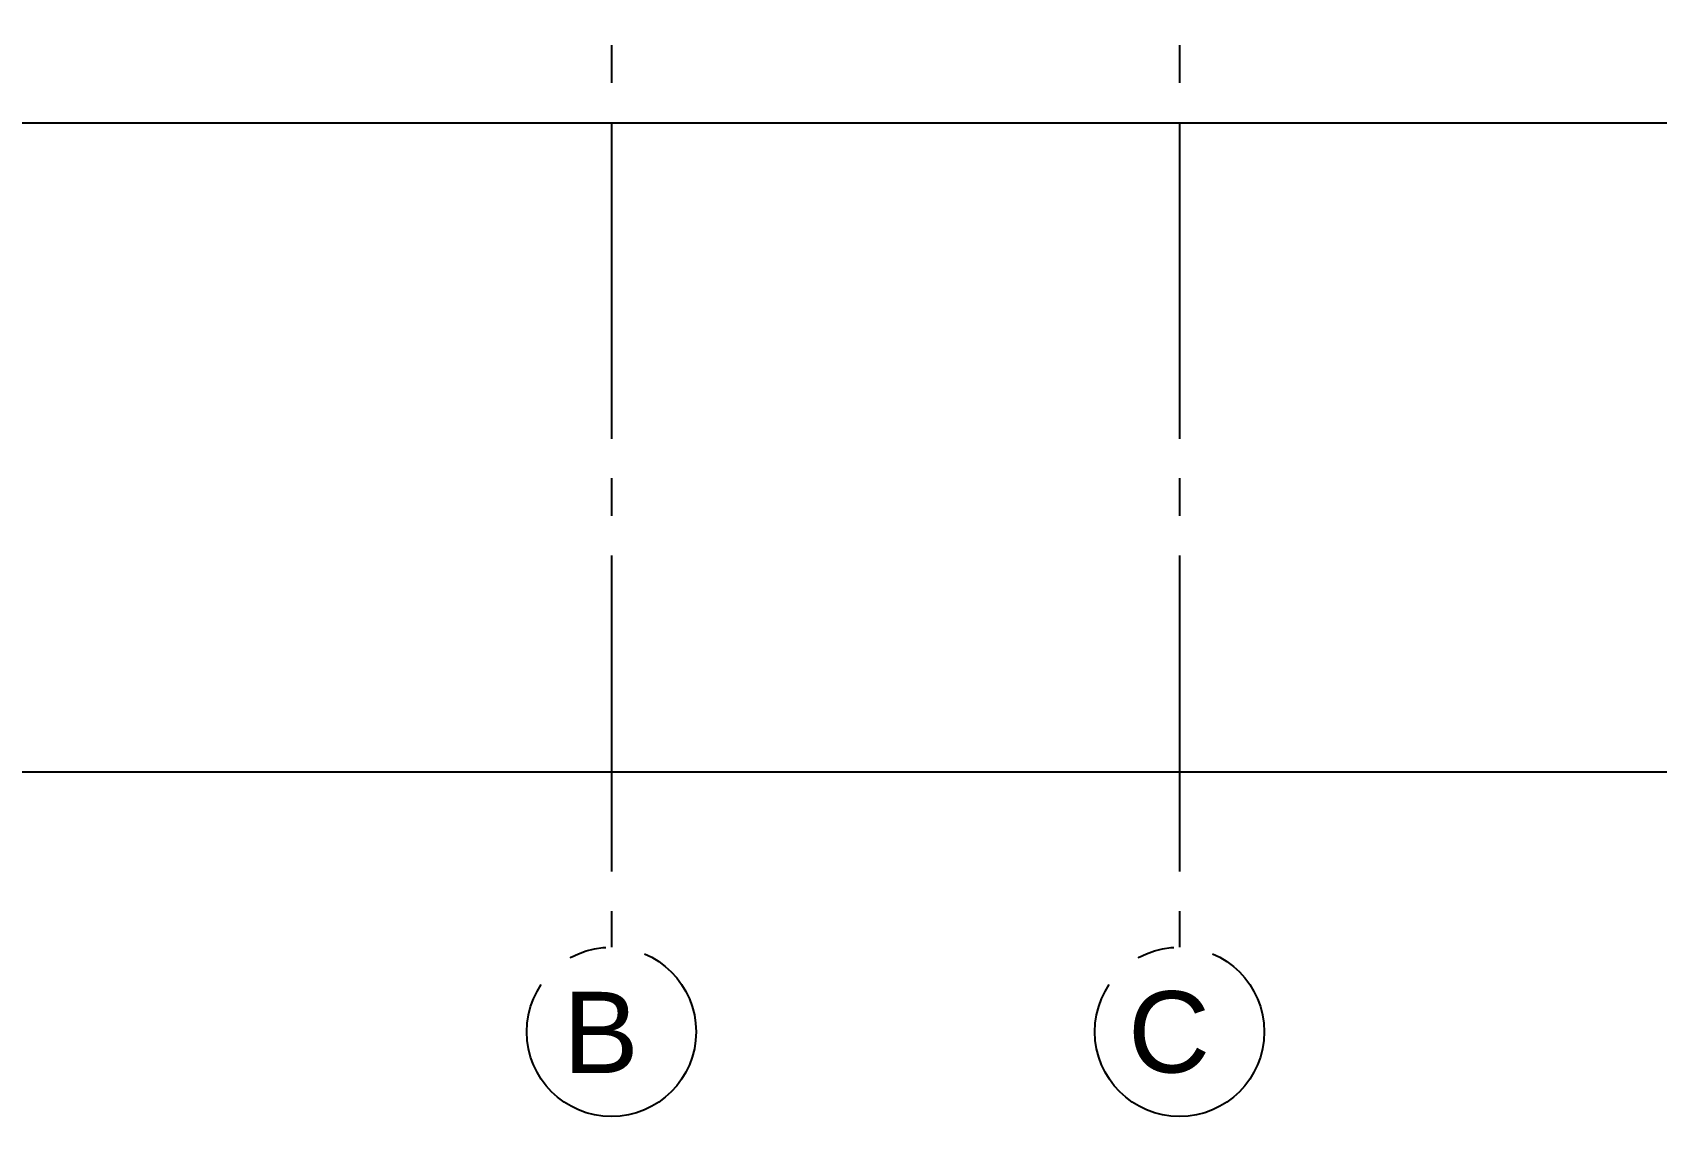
# Model space of a CAD drawing. Header units: millimetres. Extents: x 1217 to 2428, y 234 to 644.
# Drawn here: x 2121.2 to 2125.517, y 373.532 to 376.411 of the extents above; entities that cross this region are included whole.
import ezdxf

# ---------------------------------------------------------------- set-up
doc = ezdxf.new("R2010")
doc.units = ezdxf.units.MM
doc.linetypes.add('ACAD_ISO04W100', pattern=[30, 24, -3, 0, -3])
doc.layers.get('0').update_dxf_attribs({"lineweight": 5})
for name, color, linetype in [('0.1', 251, 'Continuous'), ('CORTES', 30, 'Continuous'), ('EJES', 8, 'Continuous')]:
    doc.layers.add(name, color=color, linetype=linetype)
doc.styles.add('INTERARQ', font='arial.ttf')
doc.styles.get("Standard").update_dxf_attribs({"font": 'arial.ttf'})
doc.dimstyles.new('ESCALA_1-50', dxfattribs={"dimtxt": 0.15, "dimasz": 0.06, "dimexe": 0.18, "dimexo": 0.0625, "dimgap": 0, "dimtad": 0, "dimtih": 1, "dimtoh": 1, "dimzin": 0, "dimdsep": 46, "dimtxsty": 'INTERARQ', "dimblk": 'DIMTICK', "dimcen": 0, "dimse1": 1, "dimse2": 1, "dimclrd": 256, "dimclre": 1, "dimclrt": 2, "dimadec": 0, "dimazin": 0, "dimtfac": 4.5, "dimtofl": 0, "dimtmove": 2, "dimatfit": 3, "dimldrblk": 'DIMTICK', "dimfxl": 1, "dimtolj": 1, "dimtzin": 0, "dimarcsym": 0})

# ---------------------------------------------------------------- blocks, each defined once
blk = doc.blocks.new('DIMTICK')
at = {"color": 1}
for p, q in [((0, 1), (0, -1)), ((-1, 0), (1, 0))]:
    blk.add_line(p, q, dxfattribs=at)
at = {"color": 3, "const_width": 0.141}
blk.add_lwpolyline([(0.707, 0.707), (-0.707, -0.707)], dxfattribs=at)
blk = doc.blocks.new('*D1632')
at = {"layer": '0.1', "lineweight": -2, "ltscale": 3, "transparency": 16777216}
for p, q in [((2113.6716, 374.447), (2129.2484, 374.447)), ((2145.3316, 374.447), (2129.7548, 374.447))]:
    blk.add_line(p, q, dxfattribs=at)
at = {"layer": 'DEFPOINTS', "color": 0, "ltscale": 3, "transparency": 16777216}
for p in [(2145.3916, 377.6495, 0), (2113.6116, 376.671, 0), (2145.3916, 374.447)]:
    blk.add_point(p, dxfattribs=at)
at = {"layer": '0.1', "lineweight": -2, "ltscale": 3, "transparency": 16777216, "xscale": 0.06, "yscale": 0.06, "zscale": 0.06, "rotation": 180}
blk.add_blockref('DIMTICK', (2113.6116, 374.447), dxfattribs=at)
at = {"layer": '0.1', "lineweight": -2, "ltscale": 3, "transparency": 16777216, "xscale": 0.06, "yscale": 0.06, "zscale": 0.06}
blk.add_blockref('DIMTICK', (2145.3916, 374.447), dxfattribs=at)
at = {"layer": '0.1', "color": 2, "ltscale": 3, "transparency": 16777216, "insert": (2129.5016, 374.447), "char_height": 0.15, "attachment_point": 5, "style": 'INTERARQ'}
blk.add_mtext('\\A1;31.78', dxfattribs=at)

msp = doc.modelspace()

# ---------------------------------------------------------------- linework, layer by layer
at = {"layer": 'CORTES', "ltscale": 3, "elevation": 0}
msp.add_lwpolyline([(2112.7281, 376.171), (2145.1916, 376.171)], dxfattribs=at)
at = {"layer": 'EJES', "linetype": 'ACAD_ISO04W100', "ltscale": 0.035, "elevation": 0}
for points in [[(2122.7392, 384.2224), (2122.7392, 373.9818)], [(2122.7392, 384.2224), (2122.7392, 373.9818)], [(2124.2492, 384.2224), (2124.2492, 373.9818)], [(2124.2492, 384.2224), (2124.2492, 373.9818)]]:
    msp.add_lwpolyline(points, dxfattribs=at)
at = {"layer": 'EJES', "linetype": 'ACAD_ISO04W100', "ltscale": 0.035}
for centre in [(2122.7392, 373.7568, 0), (2124.2492, 373.7568, 0), (2124.2492, 373.7568, 0)]:
    msp.add_circle(centre, 0.225, dxfattribs=at)

# ---------------------------------------------------------------- texts
at = {"layer": 'EJES', "char_height": 0.216, "width": 0.344369, "attachment_point": 5}
for s, insert in [('C', (2124.2212, 373.7551, 0)), ('C', (2124.2212, 373.7551, 0)), ('B', (2122.7112, 373.7551, 0)), ('B', (2122.7112, 373.7551, 0))]:
    msp.add_mtext(s, dxfattribs=dict(at, insert=insert))

# ---------------------------------------------------------------- dimensions: what is measured, and where the dimension line sits
at = {"layer": '0.1', "ltscale": 3}
dim = msp.add_linear_dim(base=(2145.3916, 374.447), p1=(2113.6116, 376.671, 0), p2=(2145.3916, 377.6495, 0), dimstyle='ESCALA_1-50', dxfattribs=at)
dim.commit()
dim.dimension.update_dxf_attribs({"geometry": '*D1632', "text_midpoint": (2129.5016, 374.447)})

doc.saveas('drawing.dxf')
